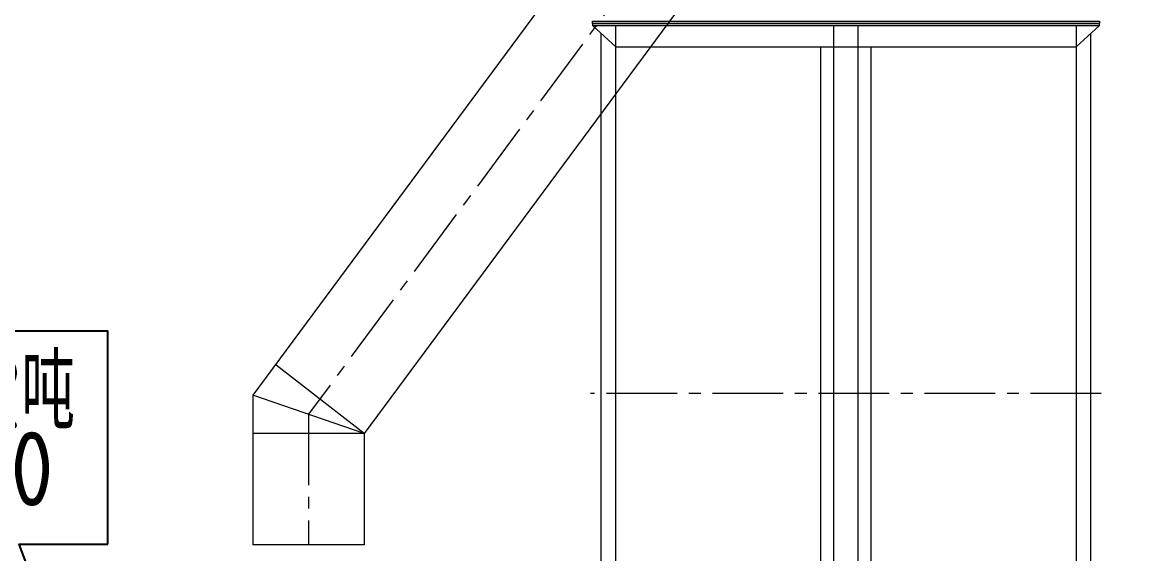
# Model space of a CAD drawing. Header units: millimetres. Extents: x 163705 to 1616509, y 81827 to 302547.
# Drawn here: x 1446666 to 1449659, y 144131 to 145563 of the extents above; entities that cross this region are included whole.
import ezdxf
from ezdxf.enums import TextEntityAlignment as Align

# ---------------------------------------------------------------- set-up
doc = ezdxf.new("R2010")
doc.units = ezdxf.units.MM
doc.header["$LTSCALE"] = 10
doc.linetypes.add('CENTER2', pattern=[28.575, 19.05, -3.175, 3.175, -3.175])
for name, color, linetype, lineweight in [('1-中心线', 1, 'CENTER2', 0), ('1-文本', 4, 'Continuous', 0), ('1-设备轮廓', 2, 'Continuous', 18)]:
    doc.layers.add(name, color=color, linetype=linetype, lineweight=lineweight)
doc.styles.add('HZ', font='gbenor.shx', dxfattribs={"bigfont": 'gbcbig.shx'})

# ---------------------------------------------------------------- blocks, each defined once
blk = doc.blocks.new('G$C28232EE1')
for p, q in [((300, 300), (63.2, 484.1)), ((300, 300), (0, 402.9)), ((300, 300), (0, 300)), ((300, 0), (0, 0))]:
    blk.add_line(p, q)
for points in [[(2610, 4174.5), (2610, 3925.9), (0, 402.9), (0, 0)], [(2910, 4174.5), (2910, 3823), (300, 300), (300, 0)]]:
    blk.add_lwpolyline(points)
at = {"layer": '1-中心线'}
blk.add_lwpolyline([(2760, 4174.5), (2760, 3874.5), (150, 351.5), (150, 0)], dxfattribs=at)
blk = doc.blocks.new('NE50-正视图')
for p, q in [((2589.9, 7994.2), (1349.9, 7994.2)), ((1349.9, 6006), (1349.9, 7994)), ((1349.9, 7994), (2589.9, 7994)), ((1937.4, 6006), (1937.4, 7994)), ((2002.4, 6006), (2002.4, 7994)), ((2589.9, 7994), (2589.9, 6006)), ((1309.9, 6006), (1309.9, 7973.2)), ((2629.9, 6006), (2629.9, 7973.2)), ((1902.4, 6063), (1902.4, 7937)), ((2037.4, 6063), (2037.4, 7937))]:
    blk.add_line(p, q)
for points in [[(1286.9, 8000.2), (1286.9, 8006.2), (2652.9, 8006.2), (2652.9, 8000.2)], [(1286.9, 8000.2), (1286.9, 7994.2), (2652.9, 7994.2), (2652.9, 8000.2)], [(1286.9, 8000), (1286.9, 7994), (2652.9, 7994), (2652.9, 8000)], [(1286.9, 7994.2), (1349.9, 7937.2), (2589.9, 7937.2), (2652.9, 7994.2)], [(1286.9, 7994), (1349.9, 7937), (2589.9, 7937), (2652.9, 7994)]]:
    blk.add_lwpolyline(points, close=True)
at = {"layer": '1-中心线'}
blk.add_line((2657.9, 7003), (1281.9, 7003), dxfattribs=at)

msp = doc.modelspace()

# ---------------------------------------------------------------- linework, layer by layer
msp.add_lwpolyline([(1446896.734, 144156.616), (1446896.734, 144730.383), (1445527.355, 144730.383), (1445527.355, 144156.616), (1446483.526, 144156.616), (1446886.037, 143547.396), (1446657.508, 144156.616), (1446896.734, 144156.616)])

# ---------------------------------------------------------------- block references
at = {"layer": '1-设备轮廓'}
for name, p in [('NE50-正视图', (1446915.978, 137559.632)), ('G$C28232EE1', (1447287.228, 144155.049))]:
    msp.add_blockref(name, p, dxfattribs=at)

# ---------------------------------------------------------------- texts
at = {"layer": '1-文本', "style": 'HZ'}
for s, p in [('自重：3.2吨', (1446808.27, 144467.892)), ('2PG610X400', (1446750.769, 144259.538))]:
    msp.add_text(s, height=200, dxfattribs=at).set_placement(p, align=Align.RIGHT)

doc.saveas('drawing.dxf')
